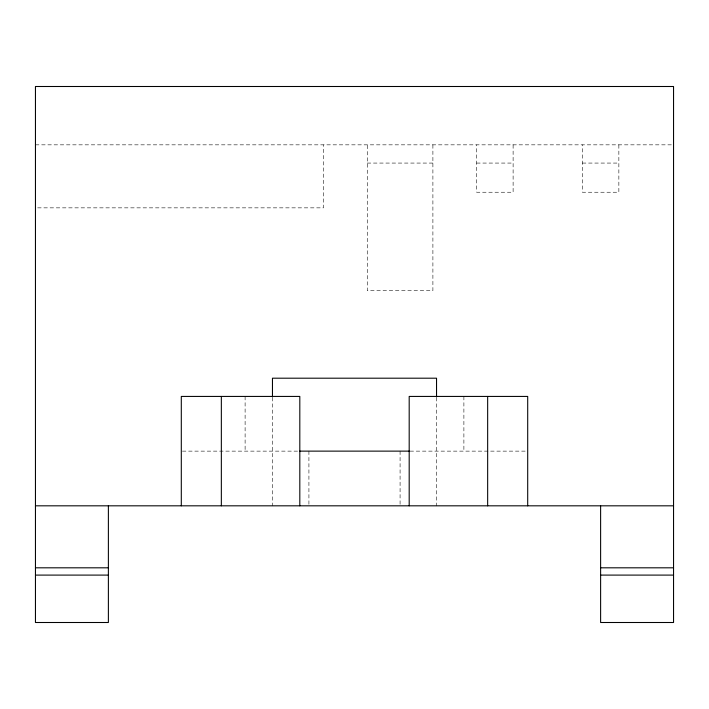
<?xml version="1.0" encoding="UTF-8"?>
<svg xmlns="http://www.w3.org/2000/svg" width="709" height="709" viewBox="0 0 709 709"><rect width="100%" height="100%" fill="white"/><g stroke="black" fill="none" stroke-linecap="round" stroke-linejoin="round"><path stroke-width="0.53" stroke-dasharray="3.54 2.66" d="M35.45 144.84L671.361 144.84M367.262 163.07L432.898 163.07M476.652 163.07L513.112 163.07M582.39 163.07L618.86 163.07M37.657 207.852L323.508 207.852L323.508 144.84M182.399 451.128L298.976 451.128M410.024 451.128L526.601 451.128M618.86 144.84L618.86 192.236L582.39 192.236L582.39 144.84M513.112 144.84L513.112 192.236L476.652 192.236L476.652 144.84M463.89 396.428L463.89 451.128M436.54 397.527L436.54 505.818M432.898 144.84L432.898 290.69L367.262 290.69L367.262 144.84M400.08 451.128L400.08 504.728M308.92 451.128L308.92 504.728M272.46 397.527L272.46 505.818M245.11 396.428L245.11 451.128"/><path stroke-width="1.06" d="M299.81 451.128L409.19 451.128M35.45 505.818L673.55 505.818M35.45 567.812L108.38 567.812M600.62 567.812L673.55 567.812M35.45 575.096L108.38 575.096M600.62 575.096L673.55 575.096M600.62 505.818L600.62 622.502L673.55 622.502L673.55 86.498L35.45 86.498L35.45 622.502L108.38 622.502L108.38 505.818M527.7 505.818L527.7 396.428L409.19 396.428L409.19 505.818M487.659 396.428L487.659 505.818M436.54 396.907L436.54 378.198L272.46 378.198L272.46 396.907M299.81 505.818L299.81 396.428L181.3 396.428L181.3 505.818M221.341 396.428L221.341 505.818"/></g></svg>
